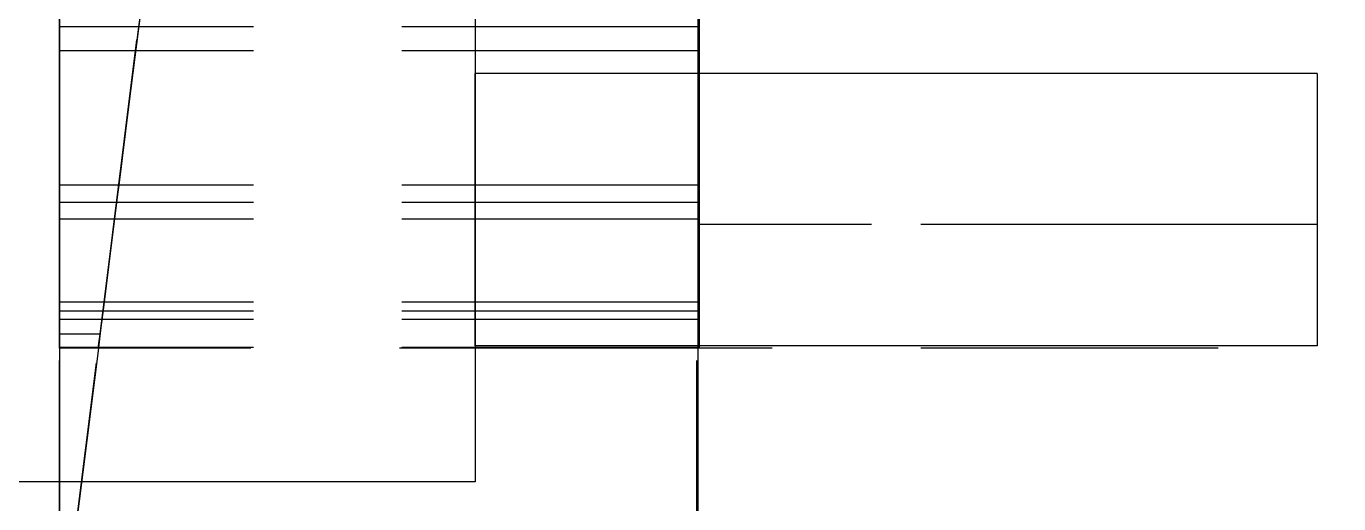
# Model space of a CAD drawing. Header units: millimetres. Extents: x 5 to 430, y 5 to 292.
# Drawn here: x 108.43 to 119.03, y 121.7 to 125.56 of the extents above; entities that cross this region are included whole.
import ezdxf

# ---------------------------------------------------------------- set-up
doc = ezdxf.new("R2010")
doc.units = ezdxf.units.MM
doc.linetypes.add('HIDDEN', pattern=[3.6, 2.4, -1.2])
for name, color, linetype in [('DIM', 3, 'CONTINUOUS'), ('HIDDEN', 8, 'HIDDEN'), ('VISIBLE', 7, 'CONTINUOUS')]:
    doc.layers.add(name, color=color, linetype=linetype)

msp = doc.modelspace()

# ---------------------------------------------------------------- linework, layer by layer
at = {"layer": 'DIM'}
msp.add_line((113.856583, 128.875823), (113.856583, 94.456823), dxfattribs=at)
at = {"layer": 'HIDDEN'}
for p, q in [((108.702583, 146.298823), (108.702583, 123.06844)), ((109.02926, 123.06844), (111.935064, 146.298823)), ((108.702583, 122.956823), (108.702583, 134.634618)), ((109.015299, 122.956823), (110.476031, 134.634618)), ((113.866583, 122.956823), (113.866583, 134.634618)), ((108.702583, 127.45698), (108.702583, 125.554922)), ((113.866583, 127.45698), (113.866583, 125.554922)), ((108.702583, 125.360236), (108.702583, 127.209466)), ((113.866583, 125.360236), (113.866583, 127.209466)), ((108.702583, 125.756354), (108.702583, 124.274015)), ((113.866583, 125.756354), (113.866583, 124.274015)), ((109.354446, 125.668128), (109.261843, 124.927816)), ((109.354446, 125.668128), (109.340285, 125.554922)), ((108.702583, 125.554922), (108.702583, 124.133107)), ((109.340285, 125.554922), (108.702583, 125.554922)), ((109.340285, 125.554922), (109.261843, 124.927816)), ((113.866583, 125.554922), (109.340285, 125.554922)), ((113.866583, 125.554922), (113.866583, 124.133107)), ((113.866583, 125.360236), (108.702583, 125.360236)), ((108.702583, 123.999826), (108.702583, 125.360236)), ((113.866583, 123.999826), (113.866583, 125.360236)), ((112.056583, 125.175823), (112.056583, 122.975823)), ((112.056583, 122.975823), (112.056583, 125.175823)), ((112.056583, 125.175823), (112.056583, 122.975823)), ((112.056583, 122.975823), (112.056583, 125.175823)), ((112.056583, 125.175823), (112.056583, 122.975823)), ((112.056583, 122.975823), (112.056583, 125.175823)), ((112.056583, 125.175823), (112.056583, 122.975823)), ((112.056583, 122.975823), (112.056583, 125.175823)), ((112.056583, 125.175823), (112.056583, 122.975823)), ((112.056583, 122.975823), (112.056583, 125.175823)), ((112.056583, 125.175823), (112.056583, 122.975823)), ((112.056583, 122.975823), (112.056583, 125.175823)), ((112.056583, 125.175823), (112.056583, 122.975823)), ((112.056583, 122.975823), (112.056583, 125.175823)), ((112.056583, 125.175823), (112.056583, 122.975823)), ((112.056583, 122.975823), (112.056583, 125.175823)), ((113.866583, 125.175823), (113.866583, 123.956823)), ((113.866583, 123.956823), (113.866583, 125.175823)), ((113.866583, 125.175823), (113.866583, 123.956823)), ((113.866583, 123.956823), (113.866583, 125.175823)), ((113.866583, 125.175823), (113.866583, 123.956823)), ((113.866583, 123.956823), (113.866583, 125.175823)), ((113.866583, 125.175823), (113.866583, 123.956823)), ((113.866583, 123.956823), (113.866583, 125.175823)), ((113.866583, 125.175823), (113.866583, 123.956823)), ((113.866583, 123.956823), (113.866583, 125.175823)), ((113.866583, 125.175823), (113.866583, 123.956823)), ((113.866583, 123.956823), (113.866583, 125.175823)), ((113.866583, 125.175823), (113.866583, 123.956823)), ((113.866583, 123.956823), (113.866583, 125.175823)), ((113.866583, 125.175823), (113.866583, 123.956823)), ((113.866583, 123.956823), (113.866583, 125.175823)), ((109.261843, 124.927816), (109.173021, 124.217731)), ((109.261843, 124.927816), (109.180061, 124.274015)), ((108.702583, 124.274015), (108.702583, 123.328345)), ((109.180061, 124.274015), (108.702583, 124.274015)), ((109.173021, 124.217731), (109.113944, 123.745442)), ((109.173021, 124.217731), (109.162436, 124.133107)), ((109.180061, 124.274015), (109.173021, 124.217731)), ((113.866583, 124.274015), (109.180061, 124.274015)), ((113.866583, 124.274015), (113.866583, 123.328345)), ((108.702583, 124.133107), (108.702583, 123.254169)), ((109.162436, 124.133107), (108.702583, 124.133107)), ((109.162436, 124.133107), (109.113944, 123.745442)), ((113.866583, 124.133107), (109.162436, 124.133107)), ((113.866583, 124.133107), (113.866583, 123.254169)), ((113.866583, 123.999826), (108.702583, 123.999826)), ((108.702583, 123.188163), (108.702583, 123.999826)), ((113.866583, 123.188163), (113.866583, 123.999826)), ((113.866583, 123.956823), (113.866583, 122.956823)), ((113.866583, 122.956823), (113.866583, 123.956823)), ((143.256583, 123.956823), (113.866583, 123.956823)), ((118.856583, 123.956823), (113.866583, 123.956823)), ((118.856583, 123.956823), (113.866583, 123.956823)), ((143.256583, 123.956823), (113.866583, 123.956823)), ((118.856583, 123.956823), (113.866583, 123.956823)), ((118.856583, 123.956823), (113.866583, 123.956823)), ((118.856583, 123.956823), (113.866583, 123.956823)), ((118.856583, 123.956823), (113.866583, 123.956823)), ((118.856583, 123.956823), (113.866583, 123.956823)), ((118.856583, 123.956823), (113.866583, 123.956823)), ((118.856583, 123.956823), (113.866583, 123.956823)), ((118.856583, 123.956823), (113.866583, 123.956823)), ((118.856583, 123.956823), (113.866583, 123.956823)), ((118.856583, 123.956823), (113.866583, 123.956823)), ((118.856583, 123.956823), (113.866583, 123.956823)), ((118.856583, 123.956823), (113.866583, 123.956823)), ((118.856583, 123.956823), (113.866583, 123.956823)), ((118.856583, 123.956823), (113.866583, 123.956823)), ((109.113944, 123.745442), (109.059036, 123.306481)), ((109.113944, 123.745442), (109.061771, 123.328345)), ((108.702583, 123.328345), (108.702583, 122.961)), ((109.061771, 123.328345), (108.702583, 123.328345)), ((108.702583, 123.254169), (108.702583, 122.956823)), ((109.052493, 123.254169), (108.702583, 123.254169)), ((109.059036, 123.306481), (109.036088, 123.123021)), ((109.052493, 123.254169), (109.036088, 123.123021)), ((109.059036, 123.306481), (109.052493, 123.254169)), ((113.866583, 123.254169), (109.052493, 123.254169)), ((109.061771, 123.328345), (109.059036, 123.306481)), ((113.866583, 123.328345), (109.061771, 123.328345)), ((113.866583, 123.328345), (113.866583, 122.961)), ((113.866583, 123.254169), (113.866583, 122.956823)), ((113.866583, 123.188163), (108.702583, 123.188163)), ((108.702583, 123.06844), (108.702583, 123.188163)), ((113.866583, 122.961), (113.866583, 123.188163)), ((109.02926, 123.06844), (108.702583, 123.06844)), ((108.702583, 122.961), (108.702583, 123.06844)), ((109.036088, 123.123021), (109.015821, 122.961)), ((109.036088, 123.123021), (109.017512, 122.97452)), ((109.017512, 122.97452), (109.02926, 123.06844)), ((109.015821, 122.961), (108.702583, 122.961)), ((108.702583, 120.456823), (109.015299, 122.956823)), ((109.015299, 122.956823), (108.702583, 122.956823)), ((108.702583, 120.456823), (108.702583, 122.956823)), ((109.015299, 122.956823), (108.702583, 120.456823)), ((108.702583, 122.956823), (108.702583, 120.456823)), ((109.015299, 122.956823), (108.702583, 122.956823)), ((109.017512, 122.97452), (109.015299, 122.956823)), ((113.846583, 122.956823), (109.015299, 122.956823)), ((113.846583, 122.956823), (109.015299, 122.956823)), ((109.015821, 122.961), (109.017512, 122.97452)), ((113.866583, 122.961), (109.015821, 122.961)), ((113.846583, 120.456823), (113.846583, 122.956823)), ((113.846583, 120.456823), (113.846583, 122.956823)), ((113.866583, 122.956823), (113.846583, 122.956823)), ((113.866583, 122.956823), (113.846583, 122.956823)), ((113.866583, 122.956823), (113.856583, 122.956823)), ((113.866583, 122.956823), (113.856583, 122.956823)), ((113.856583, 122.956823), (113.856583, 120.456823)), ((113.856583, 120.456823), (113.856583, 122.956823)), ((143.256583, 122.956823), (113.866583, 122.956823)), ((143.256583, 122.956823), (113.866583, 122.956823))]:
    msp.add_line(p, q, dxfattribs=at)
at = {"layer": 'VISIBLE'}
for p, q in [((112.056583, 126.275823), (112.056583, 121.875823)), ((118.856583, 125.175823), (112.056583, 125.175823)), ((118.856583, 125.175823), (112.056583, 125.175823)), ((118.856583, 125.175823), (112.056583, 125.175823)), ((118.856583, 125.175823), (112.056583, 125.175823)), ((118.856583, 125.175823), (112.056583, 125.175823)), ((118.856583, 125.175823), (112.056583, 125.175823)), ((118.856583, 125.175823), (112.056583, 125.175823)), ((118.856583, 125.175823), (112.056583, 125.175823)), ((118.856583, 125.175823), (118.856583, 123.956823)), ((118.856583, 125.175823), (118.856583, 123.956823)), ((118.856583, 125.175823), (118.856583, 123.956823)), ((118.856583, 125.175823), (118.856583, 123.956823)), ((118.856583, 125.175823), (118.856583, 123.956823)), ((118.856583, 125.175823), (118.856583, 123.956823)), ((118.856583, 125.175823), (118.856583, 123.956823)), ((118.856583, 125.175823), (118.856583, 123.956823)), ((118.856583, 123.956823), (118.856583, 122.975823)), ((118.856583, 123.956823), (118.856583, 122.975823)), ((118.856583, 123.956823), (118.856583, 122.975823)), ((118.856583, 123.956823), (118.856583, 122.975823)), ((118.856583, 123.956823), (118.856583, 122.975823)), ((118.856583, 123.956823), (118.856583, 122.975823)), ((118.856583, 123.956823), (118.856583, 122.975823)), ((118.856583, 123.956823), (118.856583, 122.975823)), ((118.856583, 122.975823), (112.056583, 122.975823)), ((118.856583, 122.975823), (112.056583, 122.975823)), ((118.856583, 122.975823), (112.056583, 122.975823)), ((118.856583, 122.975823), (112.056583, 122.975823)), ((118.856583, 122.975823), (112.056583, 122.975823)), ((118.856583, 122.975823), (112.056583, 122.975823)), ((118.856583, 122.975823), (112.056583, 122.975823)), ((118.856583, 122.975823), (112.056583, 122.975823)), ((112.056583, 121.875823), (102.056583, 121.875823))]:
    msp.add_line(p, q, dxfattribs=at)

doc.saveas('drawing.dxf')
